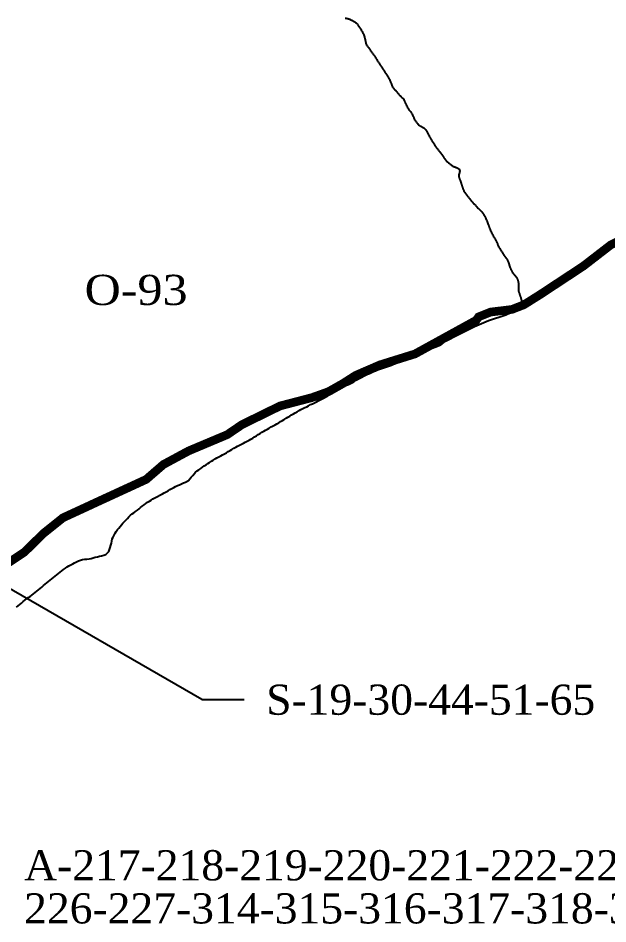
# Model space of a CAD drawing. Header units: millimetres. Extents: x 1745962 to 1749233, y 4525379 to 4529927.
# Drawn here: x 1748145.5 to 1748419.1, y 4526941 to 4527361.6 of the extents above; entities that cross this region are included whole.
import ezdxf
from ezdxf.enums import TextEntityAlignment as Align

# ---------------------------------------------------------------- set-up
doc = ezdxf.new("R2010")
doc.units = ezdxf.units.MM
doc.header["$LTSCALE"] = 10
doc.header["$MEASUREMENT"] = 0
for name, color, linetype in [('AROLL_LOTS', 8, 'Continuous'), ('WATER', 5, 'Continuous'), ('ZONING_STANDARDS', 140, 'Continuous'), ('ZONING_ZONES', 140, 'Continuous')]:
    doc.layers.add(name, color=color, linetype=linetype)
doc.styles.add('DUTCH', font='dutcheb.ttf')

msp = doc.modelspace()

# ---------------------------------------------------------------- linework, layer by layer
at = {"layer": 'AROLL_LOTS'}
for points in [[(1748381.58, 4527228.7), (1748387, 4527232.22), (1748399.23, 4527240.47), (1748409.88, 4527247.63), (1748420.56, 4527256.35)], [(1748341.62, 4527209.87), (1748343.76, 4527211.59), (1748349.55, 4527214.54), (1748357.18, 4527218.4), (1748363.82, 4527221.25), (1748371.8, 4527223.84), (1748378.13, 4527226.77), (1748381.58, 4527228.7)], [(1748142.47, 4527109.71), (1748148.38, 4527113.65), (1748157.31, 4527122.4), (1748166.25, 4527129.57), (1748183.17, 4527137.4), (1748195.6, 4527142.44), (1748204.9, 4527147.41), (1748212.91, 4527154.34), (1748224.62, 4527160.66), (1748233.65, 4527164.66), (1748242.51, 4527168.19), (1748249.38, 4527172.86), (1748258.68, 4527177.3), (1748267.03, 4527181.52), (1748271.98, 4527182.6), (1748281.67, 4527185.35), (1748289.5, 4527188.15), (1748296.09, 4527191.87), (1748302.17, 4527195.74), (1748313.44, 4527200.62), (1748323.9, 4527203.65), (1748336.09, 4527207.72), (1748341.62, 4527209.87)]]:
    msp.add_lwpolyline(points, dxfattribs=at)
at = {"layer": 'WATER'}
for points in [[(1748297.3, 4527361.64), (1748297.55, 4527361.6), (1748297.78, 4527361.55), (1748298.03, 4527361.5), (1748298.28, 4527361.45), (1748298.52, 4527361.4), (1748298.77, 4527361.33), (1748299.01, 4527361.26), (1748299.24, 4527361.17), (1748299.46, 4527361.05), (1748299.68, 4527360.94), (1748299.9, 4527360.81), (1748300.12, 4527360.7), (1748300.35, 4527360.59), (1748300.57, 4527360.47), (1748300.79, 4527360.36), (1748301.01, 4527360.24), (1748301.23, 4527360.13), (1748301.45, 4527360.01), (1748301.67, 4527359.89), (1748301.87, 4527359.73), (1748302.07, 4527359.59), (1748302.27, 4527359.43), (1748302.45, 4527359.26), (1748302.61, 4527359.07), (1748302.77, 4527358.88), (1748302.91, 4527358.67), (1748303.06, 4527358.46), (1748303.2, 4527358.26), (1748303.34, 4527358.06), (1748303.49, 4527357.86), (1748303.63, 4527357.65), (1748303.77, 4527357.45), (1748303.91, 4527357.23), (1748304.06, 4527357.03), (1748304.19, 4527356.82), (1748304.33, 4527356.61), (1748304.47, 4527356.4), (1748304.6, 4527356.19), (1748304.73, 4527355.98), (1748304.85, 4527355.76), (1748304.97, 4527355.54), (1748305.09, 4527355.32), (1748305.21, 4527355.1), (1748305.33, 4527354.89), (1748305.46, 4527354.67), (1748305.62, 4527354.35)], [(1748305.62, 4527354.35), (1748305.74, 4527354.12), (1748305.83, 4527353.89), (1748305.91, 4527353.65), (1748306, 4527353.42), (1748306.08, 4527353.19), (1748306.16, 4527352.94), (1748306.22, 4527352.71), (1748306.28, 4527352.46), (1748306.33, 4527352.22), (1748306.39, 4527351.97), (1748306.45, 4527351.73), (1748306.51, 4527351.48), (1748306.57, 4527351.25), (1748306.62, 4527351), (1748306.67, 4527350.75), (1748306.72, 4527350.51), (1748306.77, 4527350.26), (1748306.82, 4527350.02), (1748306.87, 4527349.77), (1748306.96, 4527349.54), (1748307.08, 4527349.33), (1748307.21, 4527349.11), (1748307.35, 4527348.9), (1748307.5, 4527348.71), (1748307.65, 4527348.5), (1748307.8, 4527348.3), (1748307.94, 4527348.1), (1748308.08, 4527347.89), (1748308.22, 4527347.69), (1748308.37, 4527347.48), (1748308.51, 4527347.27), (1748308.65, 4527347.07), (1748308.79, 4527346.86), (1748308.93, 4527346.65), (1748309.06, 4527346.44), (1748309.21, 4527346.24), (1748309.34, 4527346.03), (1748309.5, 4527345.83), (1748309.64, 4527345.62), (1748309.8, 4527345.44), (1748309.95, 4527345.23), (1748310.1, 4527345.04), (1748310.25, 4527344.84), (1748310.41, 4527344.63), (1748310.56, 4527344.44), (1748310.7, 4527344.24), (1748310.86, 4527344.04), (1748311.01, 4527343.84), (1748311.13, 4527343.62), (1748311.28, 4527343.42), (1748311.39, 4527343.19), (1748311.51, 4527342.98), (1748311.64, 4527342.76), (1748311.77, 4527342.54), (1748311.89, 4527342.33), (1748312.02, 4527342.12), (1748312.15, 4527341.9), (1748312.28, 4527341.69), (1748312.41, 4527341.48), (1748312.54, 4527341.27), (1748312.69, 4527341.06), (1748312.83, 4527340.85), (1748312.97, 4527340.64), (1748313.11, 4527340.44), (1748313.25, 4527340.23), (1748313.38, 4527340.02), (1748313.52, 4527339.81), (1748313.64, 4527339.59), (1748313.77, 4527339.39), (1748313.93, 4527339.18), (1748314.08, 4527338.98), (1748314.21, 4527338.78), (1748314.36, 4527338.57), (1748314.5, 4527338.36), (1748314.64, 4527338.16), (1748314.78, 4527337.95), (1748314.92, 4527337.74), (1748315.05, 4527337.53), (1748315.17, 4527337.32), (1748315.3, 4527337.1), (1748315.44, 4527336.89), (1748315.57, 4527336.67), (1748315.7, 4527336.46), (1748315.83, 4527336.24), (1748315.97, 4527336.05), (1748316.12, 4527335.84), (1748316.26, 4527335.63), (1748316.4, 4527335.43), (1748316.54, 4527335.22), (1748316.68, 4527335.01), (1748316.81, 4527334.8), (1748316.94, 4527334.59), (1748317.07, 4527334.37), (1748317.2, 4527334.16), (1748317.33, 4527333.94), (1748317.45, 4527333.72), (1748317.57, 4527333.51), (1748317.69, 4527333.28), (1748317.8, 4527333.06), (1748317.91, 4527332.84), (1748318.01, 4527332.61), (1748318.11, 4527332.39), (1748318.22, 4527332.15), (1748318.31, 4527331.92), (1748318.41, 4527331.7), (1748318.5, 4527331.46), (1748318.59, 4527331.22), (1748318.68, 4527331), (1748318.77, 4527330.76), (1748318.87, 4527330.53), (1748318.96, 4527330.3), (1748319.07, 4527330.07), (1748319.16, 4527329.84), (1748319.26, 4527329.61), (1748319.37, 4527329.39), (1748319.52, 4527329.19), (1748319.69, 4527329), (1748319.86, 4527328.82), (1748320.01, 4527328.62), (1748320.19, 4527328.44), (1748320.36, 4527328.25), (1748320.52, 4527328.08), (1748320.69, 4527327.89), (1748320.87, 4527327.71), (1748321.03, 4527327.52), (1748321.19, 4527327.33), (1748321.35, 4527327.13), (1748321.5, 4527326.94), (1748321.66, 4527326.74), (1748321.82, 4527326.55), (1748321.98, 4527326.36), (1748322.14, 4527326.16), (1748322.3, 4527325.98), (1748322.46, 4527325.79), (1748322.65, 4527325.62), (1748322.84, 4527325.45), (1748323.02, 4527325.28), (1748323.21, 4527325.12), (1748323.39, 4527324.94), (1748323.57, 4527324.77), (1748323.76, 4527324.6), (1748323.93, 4527324.43), (1748324.11, 4527324.25), (1748324.28, 4527324.06), (1748324.44, 4527323.88), (1748324.53, 4527323.65), (1748324.62, 4527323.41), (1748324.72, 4527323.18), (1748324.82, 4527322.95), (1748324.91, 4527322.71), (1748325, 4527322.49), (1748325.09, 4527322.25), (1748325.19, 4527322.02), (1748325.3, 4527321.8), (1748325.4, 4527321.58), (1748325.52, 4527321.35), (1748325.63, 4527321.13), (1748325.74, 4527320.91), (1748325.86, 4527320.68), (1748325.98, 4527320.46), (1748326.1, 4527320.24), (1748326.22, 4527320.02), (1748326.34, 4527319.81), (1748326.47, 4527319.59), (1748326.61, 4527319.38), (1748326.73, 4527319.17), (1748326.86, 4527318.96), (1748327.02, 4527318.76), (1748327.2, 4527318.58), (1748327.36, 4527318.38), (1748327.5, 4527318.18), (1748327.65, 4527317.99), (1748327.81, 4527317.78), (1748327.95, 4527317.58), (1748328.08, 4527317.37), (1748328.2, 4527317.15), (1748328.31, 4527316.93), (1748328.42, 4527316.7), (1748328.55, 4527316.49), (1748328.65, 4527316.25), (1748328.75, 4527316.03), (1748328.85, 4527315.8), (1748328.94, 4527315.57), (1748329.05, 4527315.34), (1748329.14, 4527315.11), (1748329.25, 4527314.88), (1748329.35, 4527314.66), (1748329.48, 4527314.45), (1748329.62, 4527314.24), (1748329.76, 4527314.03), (1748329.9, 4527313.82), (1748330.03, 4527313.61), (1748330.17, 4527313.39), (1748330.31, 4527313.19), (1748330.45, 4527312.98), (1748330.62, 4527312.8), (1748330.77, 4527312.6), (1748330.95, 4527312.43), (1748331.14, 4527312.26), (1748331.33, 4527312.09), (1748331.52, 4527311.95), (1748331.73, 4527311.8), (1748331.94, 4527311.65), (1748332.14, 4527311.52), (1748332.36, 4527311.4), (1748332.59, 4527311.28), (1748332.8, 4527311.16), (1748333.02, 4527311.03), (1748333.24, 4527310.92), (1748333.45, 4527310.79), (1748333.67, 4527310.66), (1748333.88, 4527310.54), (1748334.07, 4527310.37), (1748334.24, 4527310.18), (1748334.41, 4527310.01), (1748334.58, 4527309.82), (1748334.73, 4527309.61), (1748334.86, 4527309.4), (1748334.98, 4527309.19), (1748335.11, 4527308.97), (1748335.22, 4527308.75), (1748335.33, 4527308.52), (1748335.44, 4527308.3), (1748335.56, 4527308.08), (1748335.68, 4527307.85), (1748335.79, 4527307.64), (1748335.91, 4527307.42), (1748336.03, 4527307.19), (1748336.15, 4527306.97), (1748336.27, 4527306.76), (1748336.39, 4527306.54), (1748336.51, 4527306.32), (1748336.63, 4527306.1), (1748336.75, 4527305.88), (1748336.87, 4527305.66), (1748336.99, 4527305.45), (1748337.11, 4527305.22), (1748337.23, 4527305), (1748337.35, 4527304.79), (1748337.47, 4527304.56), (1748337.59, 4527304.35), (1748337.72, 4527304.13), (1748337.87, 4527303.94), (1748338.05, 4527303.75), (1748338.21, 4527303.56), (1748338.36, 4527303.24)], [(1748338.36, 4527303.24), (1748338.51, 4527303.04), (1748338.64, 4527302.84), (1748338.78, 4527302.63), (1748338.92, 4527302.42), (1748339.06, 4527302.22), (1748339.2, 4527302.01), (1748339.35, 4527301.8), (1748339.49, 4527301.6), (1748339.64, 4527301.39), (1748339.79, 4527301.2), (1748339.93, 4527300.99), (1748340.08, 4527300.79), (1748340.23, 4527300.59), (1748340.39, 4527300.39), (1748340.55, 4527300.2), (1748340.71, 4527300.01), (1748340.87, 4527299.82), (1748341.03, 4527299.63), (1748341.19, 4527299.44), (1748341.35, 4527299.24), (1748341.51, 4527299.05), (1748341.65, 4527298.85), (1748341.8, 4527298.64), (1748341.94, 4527298.43), (1748342.08, 4527298.23), (1748342.23, 4527298.03), (1748342.36, 4527297.82), (1748342.51, 4527297.61), (1748342.64, 4527297.41), (1748342.79, 4527297.2), (1748342.92, 4527296.99), (1748343.05, 4527296.78), (1748343.19, 4527296.57), (1748343.32, 4527296.36), (1748343.47, 4527296.15), (1748343.62, 4527295.95), (1748343.77, 4527295.76), (1748343.95, 4527295.57), (1748344.11, 4527295.38), (1748344.28, 4527295.2), (1748344.46, 4527295.03), (1748344.67, 4527294.88), (1748344.86, 4527294.73), (1748345.05, 4527294.58), (1748345.24, 4527294.41), (1748345.43, 4527294.25), (1748345.62, 4527294.09), (1748345.82, 4527293.93), (1748346.02, 4527293.77), (1748346.22, 4527293.63), (1748346.42, 4527293.48), (1748346.62, 4527293.33), (1748346.83, 4527293.18), (1748347.02, 4527293.03), (1748347.23, 4527292.9), (1748347.46, 4527292.78), (1748347.68, 4527292.67), (1748347.92, 4527292.58), (1748348.14, 4527292.5), (1748348.37, 4527292.39), (1748348.61, 4527292.3), (1748348.84, 4527292.21), (1748349.07, 4527292.11), (1748349.3, 4527292.02), (1748349.53, 4527291.91), (1748349.73, 4527291.76), (1748349.92, 4527291.6), (1748350.08, 4527291.4), (1748350.22, 4527291.2), (1748350.34, 4527290.99), (1748350.38, 4527290.73), (1748350.38, 4527290.48), (1748350.35, 4527290.24), (1748350.3, 4527289.99), (1748350.22, 4527289.76), (1748350.14, 4527289.52), (1748350.07, 4527289.28), (1748349.99, 4527289.04), (1748349.95, 4527288.79), (1748349.96, 4527288.55), (1748349.98, 4527288.3), (1748350.01, 4527288.05), (1748350.04, 4527287.8), (1748350.1, 4527287.55), (1748350.17, 4527287.32), (1748350.25, 4527287.09), (1748350.33, 4527286.85), (1748350.41, 4527286.62), (1748350.49, 4527286.37), (1748350.59, 4527286.14), (1748350.69, 4527285.92), (1748350.79, 4527285.68), (1748350.87, 4527285.45), (1748350.94, 4527285.21), (1748351.02, 4527284.97), (1748351.09, 4527284.73), (1748351.17, 4527284.5), (1748351.25, 4527284.26), (1748351.32, 4527284.02), (1748351.41, 4527283.79), (1748351.48, 4527283.54), (1748351.56, 4527283.31), (1748351.65, 4527283.07), (1748351.73, 4527282.84), (1748351.81, 4527282.6), (1748351.9, 4527282.37), (1748351.98, 4527282.13), (1748352.07, 4527281.9), (1748352.15, 4527281.67), (1748352.25, 4527281.43), (1748352.38, 4527281.21), (1748352.5, 4527281.01), (1748352.63, 4527280.79), (1748352.77, 4527280.58), (1748352.9, 4527280.36), (1748353.05, 4527280.16), (1748353.19, 4527279.95), (1748353.34, 4527279.76), (1748353.49, 4527279.56), (1748353.64, 4527279.35), (1748353.79, 4527279.16), (1748353.94, 4527278.96), (1748354.1, 4527278.76), (1748354.25, 4527278.56), (1748354.4, 4527278.36), (1748354.55, 4527278.17), (1748354.71, 4527277.97), (1748354.86, 4527277.77), (1748355.02, 4527277.58), (1748355.18, 4527277.38), (1748355.33, 4527277.19), (1748355.49, 4527277), (1748355.65, 4527276.8), (1748355.81, 4527276.61), (1748355.97, 4527276.41), (1748356.14, 4527276.24), (1748356.33, 4527276.07), (1748356.51, 4527275.9), (1748356.68, 4527275.72), (1748356.86, 4527275.55), (1748357.03, 4527275.37), (1748357.21, 4527275.19), (1748357.38, 4527275.01), (1748357.56, 4527274.83), (1748357.73, 4527274.64), (1748357.89, 4527274.46), (1748358.07, 4527274.27), (1748358.23, 4527274.08), (1748358.39, 4527273.89), (1748358.55, 4527273.7), (1748358.72, 4527273.52), (1748358.9, 4527273.35), (1748359.09, 4527273.17), (1748359.27, 4527273.01), (1748359.45, 4527272.84), (1748359.63, 4527272.67), (1748359.82, 4527272.49), (1748359.99, 4527272.31), (1748360.17, 4527272.13), (1748360.34, 4527271.95), (1748360.5, 4527271.77), (1748360.68, 4527271.59), (1748360.85, 4527271.4), (1748361, 4527271.21), (1748361.13, 4527271), (1748361.26, 4527270.78), (1748361.4, 4527270.57), (1748361.53, 4527270.36), (1748361.65, 4527270.14), (1748361.79, 4527269.94), (1748361.92, 4527269.72), (1748362.03, 4527269.49), (1748362.14, 4527269.27), (1748362.25, 4527269.05), (1748362.36, 4527268.82), (1748362.47, 4527268.59), (1748362.58, 4527268.37), (1748362.69, 4527268.15), (1748362.8, 4527267.93), (1748362.9, 4527267.69), (1748363, 4527267.46), (1748363.08, 4527267.23), (1748363.17, 4527266.99), (1748363.25, 4527266.76), (1748363.33, 4527266.52), (1748363.43, 4527266.28), (1748363.51, 4527266.05), (1748363.6, 4527265.81), (1748363.68, 4527265.58), (1748363.76, 4527265.34), (1748363.85, 4527265.11), (1748363.93, 4527264.87), (1748364.02, 4527264.64), (1748364.1, 4527264.4), (1748364.18, 4527264.16), (1748364.27, 4527263.93), (1748364.35, 4527263.69), (1748364.45, 4527263.47), (1748364.53, 4527263.23), (1748364.63, 4527263), (1748364.75, 4527262.78), (1748364.86, 4527262.55), (1748364.97, 4527262.33), (1748365.07, 4527262.11), (1748365.19, 4527261.88), (1748365.3, 4527261.66), (1748365.42, 4527261.45), (1748365.54, 4527261.22), (1748365.65, 4527261), (1748365.77, 4527260.78), (1748365.89, 4527260.56), (1748366.01, 4527260.34), (1748366.13, 4527260.12), (1748366.26, 4527259.91), (1748366.39, 4527259.69), (1748366.51, 4527259.47), (1748366.64, 4527259.26), (1748366.77, 4527259.05), (1748366.89, 4527258.82), (1748367.01, 4527258.61), (1748367.13, 4527258.39), (1748367.24, 4527258.17), (1748367.36, 4527257.94), (1748367.47, 4527257.72), (1748367.58, 4527257.49), (1748367.67, 4527257.26), (1748367.76, 4527257.03), (1748367.86, 4527256.79), (1748367.96, 4527256.56), (1748368.06, 4527256.33), (1748368.15, 4527256.11), (1748368.25, 4527255.88), (1748368.35, 4527255.65), (1748368.45, 4527255.42), (1748368.59, 4527255.21), (1748368.71, 4527254.99), (1748368.84, 4527254.78), (1748368.97, 4527254.57), (1748369.12, 4527254.36), (1748369.25, 4527254.15), (1748369.39, 4527253.94), (1748369.52, 4527253.73), (1748369.65, 4527253.52), (1748369.8, 4527253.31), (1748369.93, 4527253.1), (1748370.06, 4527252.88), (1748370.2, 4527252.67), (1748370.33, 4527252.47), (1748370.45, 4527252.25), (1748370.59, 4527252.04), (1748370.71, 4527251.83), (1748370.92, 4527251.5)], [(1748370.92, 4527251.5), (1748370.99, 4527251.39), (1748371.07, 4527251.29), (1748371.15, 4527251.2), (1748371.23, 4527251.1), (1748371.3, 4527251), (1748371.39, 4527250.9), (1748371.46, 4527250.81), (1748371.53, 4527250.71), (1748371.61, 4527250.61), (1748371.69, 4527250.51), (1748371.77, 4527250.41), (1748371.84, 4527250.31), (1748371.92, 4527250.21), (1748372, 4527250.12), (1748372.07, 4527250.02), (1748372.15, 4527249.92), (1748372.23, 4527249.82), (1748372.3, 4527249.72), (1748372.35, 4527249.61), (1748372.4, 4527249.49), (1748372.46, 4527249.38), (1748372.51, 4527249.27), (1748372.57, 4527249.15), (1748372.62, 4527249.04), (1748372.68, 4527248.93), (1748372.73, 4527248.81), (1748372.77, 4527248.7), (1748372.83, 4527248.59), (1748372.88, 4527248.48), (1748372.94, 4527248.36), (1748372.99, 4527248.25), (1748373.03, 4527248.13), (1748373.06, 4527248.01), (1748373.1, 4527247.89), (1748373.15, 4527247.77), (1748373.17, 4527247.66), (1748373.21, 4527247.53), (1748373.24, 4527247.41), (1748373.28, 4527247.29), (1748373.32, 4527247.17), (1748373.35, 4527247.05), (1748373.38, 4527246.93), (1748373.41, 4527246.81), (1748373.45, 4527246.69), (1748373.48, 4527246.57), (1748373.52, 4527246.45), (1748373.56, 4527246.33), (1748373.59, 4527246.21), (1748373.63, 4527246.09), (1748373.68, 4527245.97), (1748373.73, 4527245.86), (1748373.77, 4527245.74), (1748373.83, 4527245.63), (1748373.88, 4527245.52), (1748373.93, 4527245.41), (1748373.99, 4527245.29), (1748374.04, 4527245.18), (1748374.1, 4527245.07), (1748374.14, 4527244.95), (1748374.19, 4527244.84), (1748374.25, 4527244.72), (1748374.3, 4527244.62), (1748374.36, 4527244.5), (1748374.41, 4527244.38), (1748374.47, 4527244.27), (1748374.52, 4527244.16), (1748374.58, 4527244.05), (1748374.64, 4527243.95), (1748374.7, 4527243.83), (1748374.76, 4527243.72), (1748374.82, 4527243.62), (1748374.89, 4527243.5), (1748374.95, 4527243.4), (1748375.02, 4527243.29), (1748375.1, 4527243.2), (1748375.17, 4527243.1), (1748375.25, 4527243), (1748375.33, 4527242.9), (1748375.41, 4527242.81), (1748375.49, 4527242.71), (1748375.57, 4527242.62), (1748375.65, 4527242.52), (1748375.73, 4527242.42), (1748375.81, 4527242.33), (1748375.9, 4527242.23), (1748375.97, 4527242.14), (1748376.06, 4527242.05), (1748376.13, 4527241.95), (1748376.22, 4527241.85), (1748376.3, 4527241.77), (1748376.38, 4527241.67), (1748376.46, 4527241.57), (1748376.54, 4527241.47), (1748376.61, 4527241.37), (1748376.69, 4527241.27), (1748376.76, 4527241.16), (1748376.82, 4527241.06), (1748376.88, 4527240.95), (1748376.94, 4527240.83), (1748376.99, 4527240.72), (1748377.05, 4527240.61), (1748377.1, 4527240.5), (1748377.14, 4527240.38), (1748377.19, 4527240.26), (1748377.24, 4527240.15), (1748377.28, 4527240.04), (1748377.31, 4527239.91), (1748377.35, 4527239.79), (1748377.37, 4527239.67), (1748377.41, 4527239.55), (1748377.45, 4527239.43), (1748377.47, 4527239.31), (1748377.5, 4527239.18), (1748377.53, 4527239.07), (1748377.57, 4527238.94), (1748377.59, 4527238.82), (1748377.62, 4527238.7), (1748377.62, 4527238.58), (1748377.62, 4527238.45), (1748377.63, 4527238.33), (1748377.63, 4527238.2), (1748377.62, 4527238.08), (1748377.62, 4527237.95), (1748377.62, 4527237.83), (1748377.61, 4527237.7), (1748377.61, 4527237.58), (1748377.62, 4527237.45), (1748377.61, 4527237.33), (1748377.61, 4527237.2), (1748377.61, 4527237.07), (1748377.61, 4527236.95), (1748377.61, 4527236.82), (1748377.61, 4527236.7), (1748377.61, 4527236.57), (1748377.61, 4527236.45), (1748377.61, 4527236.32), (1748377.61, 4527236.19), (1748377.61, 4527236.08), (1748377.61, 4527235.95), (1748377.61, 4527235.83), (1748377.63, 4527235.7), (1748377.63, 4527235.58), (1748377.65, 4527235.45), (1748377.67, 4527235.33), (1748377.68, 4527235.2), (1748377.7, 4527235.08), (1748377.72, 4527234.96), (1748377.73, 4527234.83), (1748377.75, 4527234.71), (1748377.77, 4527234.58), (1748377.79, 4527234.46), (1748377.81, 4527234.33), (1748377.86, 4527234.22), (1748377.91, 4527234.11), (1748377.97, 4527234), (1748378.03, 4527233.89), (1748378.08, 4527233.78), (1748378.11, 4527233.65), (1748378.14, 4527233.53), (1748378.16, 4527233.41), (1748378.19, 4527233.28), (1748378.22, 4527233.17), (1748378.26, 4527233.05), (1748378.31, 4527232.93), (1748378.34, 4527232.81), (1748378.38, 4527232.69), (1748378.42, 4527232.57), (1748378.45, 4527232.46), (1748378.5, 4527232.34), (1748378.55, 4527232.22), (1748378.61, 4527232.11), (1748378.66, 4527232), (1748378.69, 4527231.88), (1748378.73, 4527231.76), (1748378.76, 4527231.64), (1748378.79, 4527231.52), (1748378.82, 4527231.39), (1748378.85, 4527231.28), (1748378.88, 4527231.15), (1748378.91, 4527231.03), (1748378.95, 4527230.91), (1748378.97, 4527230.79), (1748379.01, 4527230.67), (1748379.07, 4527230.56), (1748379.11, 4527230.44), (1748379.13, 4527230.32), (1748379.12, 4527230.2), (1748379.11, 4527230.06), (1748379.1, 4527229.94), (1748379.09, 4527229.82), (1748379.07, 4527229.7), (1748379.07, 4527229.58), (1748379.06, 4527229.44), (1748379.04, 4527229.32), (1748379.03, 4527229.2), (1748379.02, 4527229.08), (1748379.01, 4527228.95), (1748379, 4527228.82), (1748378.98, 4527228.7), (1748378.98, 4527228.58), (1748378.96, 4527228.45), (1748378.95, 4527228.32), (1748378.94, 4527228.2), (1748378.93, 4527228.08), (1748378.92, 4527227.96), (1748378.91, 4527227.78)], [(1748353.9, 4527218.87), (1748354.83, 4527219.22), (1748355.79, 4527219.53), (1748356.72, 4527219.9), (1748357.53, 4527220.47), (1748358.06, 4527221.31), (1748358.42, 4527222.25), (1748359.15, 4527222.89), (1748360.01, 4527223.41), (1748360.9, 4527223.87), (1748361.82, 4527224.26), (1748362.76, 4527224.59), (1748363.72, 4527224.87), (1748364.69, 4527225.11), (1748365.67, 4527225.32), (1748366.67, 4527225.44), (1748367.66, 4527225.53), (1748368.66, 4527225.6), (1748369.65, 4527225.69), (1748370.65, 4527225.78), (1748371.64, 4527225.87), (1748372.64, 4527225.98), (1748373.63, 4527226.13), (1748374.6, 4527226.33), (1748375.58, 4527226.57), (1748376.54, 4527226.84), (1748377.49, 4527227.16), (1748378.42, 4527227.55), (1748378.91, 4527227.78), (1748379.3, 4527227.98), (1748380.17, 4527228.49), (1748381.02, 4527229.02), (1748381.85, 4527229.57), (1748382.66, 4527230.17), (1748383.47, 4527230.75), (1748384.28, 4527231.33), (1748385.14, 4527231.85), (1748386.01, 4527232.35), (1748386.89, 4527232.81), (1748387.78, 4527233.28), (1748388.66, 4527233.76), (1748389.51, 4527234.27), (1748390.35, 4527234.83), (1748391.17, 4527235.39), (1748391.99, 4527235.96), (1748392.8, 4527236.55), (1748393.6, 4527237.15), (1748394.41, 4527237.73), (1748395.23, 4527238.3), (1748396.08, 4527238.84), (1748396.95, 4527239.34), (1748397.8, 4527239.84), (1748398.66, 4527240.36), (1748399.5, 4527240.9), (1748400.34, 4527241.45), (1748401.18, 4527241.99), (1748402.01, 4527242.54), (1748402.85, 4527243.1), (1748403.66, 4527243.69), (1748404.47, 4527244.27), (1748405.28, 4527244.85), (1748406.11, 4527245.41), (1748406.95, 4527245.95), (1748407.8, 4527246.48), (1748408.67, 4527246.97), (1748409.56, 4527247.45), (1748409.86, 4527247.66), (1748410, 4527247.74)], [(1748329.12, 4527205.39), (1748329.64, 4527205.67), (1748330.54, 4527206.11), (1748331.42, 4527206.57), (1748332.31, 4527207.04), (1748333.2, 4527207.5), (1748334.08, 4527207.96), (1748334.96, 4527208.46), (1748335.82, 4527208.96), (1748336.68, 4527209.47), (1748337.53, 4527209.99), (1748338.38, 4527210.53), (1748339.24, 4527211.04), (1748340.11, 4527211.53), (1748340.99, 4527212), (1748341.87, 4527212.47), (1748342.76, 4527212.93), (1748343.65, 4527213.4), (1748344.52, 4527213.86), (1748345.41, 4527214.33), (1748346.29, 4527214.81), (1748347.16, 4527215.31), (1748348.02, 4527215.81), (1748348.88, 4527216.32), (1748349.74, 4527216.82), (1748350.63, 4527217.31), (1748351.5, 4527217.77), (1748352.41, 4527218.2), (1748353.9, 4527218.87)], [(1748224.59, 4527146.91), (1748225.22, 4527147.68), (1748225.85, 4527148.46), (1748226.47, 4527149.25), (1748227.11, 4527150.02), (1748227.76, 4527150.78), (1748228.57, 4527151.33), (1748229.39, 4527151.92), (1748230.2, 4527152.51), (1748231.01, 4527153.09), (1748231.83, 4527153.65), (1748232.66, 4527154.21), (1748233.5, 4527154.76), (1748234.34, 4527155.29), (1748235.2, 4527155.81), (1748236.05, 4527156.34), (1748236.89, 4527156.89), (1748237.73, 4527157.42), (1748238.6, 4527157.92), (1748239.47, 4527158.41), (1748240.35, 4527158.88), (1748241.24, 4527159.33), (1748242.12, 4527159.8), (1748242.99, 4527160.31), (1748243.85, 4527160.82), (1748244.69, 4527161.35), (1748245.55, 4527161.86), (1748246.44, 4527162.33), (1748247.32, 4527162.81), (1748248.21, 4527163.27), (1748249.11, 4527163.7), (1748249.99, 4527164.17), (1748250.86, 4527164.65), (1748251.74, 4527165.13), (1748252.62, 4527165.61), (1748253.49, 4527166.11), (1748254.35, 4527166.62), (1748255.19, 4527167.15), (1748256.03, 4527167.71), (1748256.87, 4527168.24), (1748257.72, 4527168.76), (1748258.58, 4527169.27), (1748259.45, 4527169.78), (1748260.31, 4527170.3), (1748261.17, 4527170.79), (1748262.04, 4527171.28), (1748262.93, 4527171.76), (1748263.81, 4527172.23), (1748264.69, 4527172.71), (1748265.55, 4527173.2), (1748266.41, 4527173.72), (1748267.24, 4527174.26), (1748268.1, 4527174.79), (1748268.96, 4527175.3), (1748269.82, 4527175.79), (1748270.69, 4527176.29), (1748271.54, 4527176.82), (1748272.4, 4527177.34), (1748273.25, 4527177.87), (1748274.11, 4527178.38), (1748274.98, 4527178.86), (1748275.86, 4527179.35), (1748276.73, 4527179.83), (1748277.62, 4527180.29), (1748278.52, 4527180.73), (1748279.4, 4527181.18), (1748280.29, 4527181.65), (1748281.18, 4527182.12), (1748282.07, 4527182.56), (1748282.97, 4527183.01), (1748283.87, 4527183.44), (1748284.76, 4527183.88), (1748285.66, 4527184.33), (1748286.55, 4527184.8), (1748287.42, 4527185.28), (1748288.3, 4527185.76), (1748289.16, 4527186.27), (1748290, 4527186.81), (1748290.83, 4527187.36), (1748291.67, 4527187.91), (1748292.52, 4527188.44), (1748293.38, 4527188.95), (1748294.26, 4527189.42), (1748295.16, 4527189.85), (1748296.07, 4527190.28), (1748296.97, 4527190.69), (1748297.89, 4527191.11), (1748298.79, 4527191.54), (1748299.69, 4527191.98), (1748300.58, 4527192.43), (1748301.45, 4527192.91), (1748302.32, 4527193.42), (1748303.19, 4527193.91), (1748304.05, 4527194.41), (1748304.94, 4527194.89), (1748305.82, 4527195.36), (1748306.72, 4527195.8), (1748307.62, 4527196.23), (1748308.52, 4527196.65), (1748309.43, 4527197.06), (1748310.34, 4527197.47), (1748311.27, 4527197.88), (1748312.18, 4527198.26), (1748313.12, 4527198.62), (1748314.06, 4527198.95), (1748315.01, 4527199.27), (1748315.96, 4527199.58), (1748316.91, 4527199.88), (1748317.86, 4527200.19), (1748318.81, 4527200.52), (1748319.73, 4527200.9), (1748320.65, 4527201.3), (1748321.56, 4527201.7), (1748322.48, 4527202.1), (1748323.4, 4527202.49), (1748324.31, 4527202.9), (1748325.22, 4527203.34), (1748326.1, 4527203.81), (1748326.98, 4527204.27), (1748327.87, 4527204.74), (1748328.75, 4527205.2), (1748329.64, 4527205.67)], [(1748211.55, 4527140.23), (1748212.41, 4527140.74), (1748213.28, 4527141.23), (1748214.16, 4527141.71), (1748215.04, 4527142.18), (1748215.9, 4527142.71), (1748216.76, 4527143.21), (1748217.66, 4527143.64), (1748218.56, 4527144.08), (1748219.46, 4527144.51), (1748220.37, 4527144.93), (1748221.28, 4527145.36), (1748222.18, 4527145.78), (1748223.09, 4527146.2), (1748224.59, 4527146.91)], [(1748144.77, 4527088.07), (1748145.54, 4527088.71), (1748146.3, 4527089.35), (1748147.06, 4527090.01), (1748147.82, 4527090.66), (1748148.6, 4527091.3), (1748149.37, 4527091.93), (1748150.16, 4527092.54), (1748150.99, 4527093.1), (1748151.8, 4527093.68), (1748152.61, 4527094.26), (1748153.4, 4527094.89), (1748154.16, 4527095.53), (1748154.92, 4527096.19), (1748155.69, 4527096.81), (1748156.46, 4527097.45), (1748157.24, 4527098.08), (1748158.02, 4527098.71), (1748158.79, 4527099.35), (1748159.56, 4527099.98), (1748160.36, 4527100.58), (1748161.16, 4527101.18), (1748161.94, 4527101.81), (1748162.72, 4527102.44), (1748163.49, 4527103.08), (1748164.26, 4527103.71), (1748165.03, 4527104.34), (1748165.81, 4527104.97), (1748166.59, 4527105.6), (1748167.39, 4527106.21), (1748168.21, 4527106.78), (1748169.05, 4527107.31), (1748169.93, 4527107.78), (1748170.82, 4527108.24), (1748171.71, 4527108.7), (1748172.61, 4527109.15), (1748173.52, 4527109.56), (1748174.47, 4527109.87), (1748175.42, 4527110.18), (1748176.4, 4527110.34), (1748177.4, 4527110.44), (1748178.4, 4527110.51), (1748179.38, 4527110.68), (1748180.35, 4527110.97), (1748181.3, 4527111.25), (1748182.26, 4527111.52), (1748183.24, 4527111.75), (1748184.22, 4527111.94), (1748185.19, 4527112.21), (1748186.11, 4527112.55), (1748186.87, 4527113.22), (1748187.49, 4527114), (1748187.85, 4527114.93), (1748188.19, 4527115.87), (1748188.54, 4527116.81), (1748188.81, 4527117.77), (1748188.96, 4527118.75), (1748189.09, 4527119.75), (1748189.53, 4527120.64), (1748189.99, 4527121.52), (1748190.46, 4527122.4), (1748190.95, 4527123.28), (1748191.53, 4527124.09), (1748192.19, 4527124.84), (1748192.83, 4527125.61), (1748193.47, 4527126.38), (1748194.11, 4527127.16), (1748194.84, 4527127.83), (1748195.53, 4527128.56), (1748196.19, 4527129.31), (1748196.85, 4527130.05), (1748197.57, 4527130.75), (1748198.33, 4527131.39), (1748199.16, 4527131.94), (1748199.99, 4527132.51), (1748200.8, 4527133.1), (1748201.57, 4527133.74), (1748202.33, 4527134.38), (1748203.1, 4527135.02), (1748203.91, 4527135.62), (1748204.69, 4527136.24), (1748205.5, 4527136.82), (1748206.37, 4527137.32), (1748207.22, 4527137.84), (1748208.06, 4527138.38), (1748208.92, 4527138.89), (1748209.8, 4527139.37), (1748211.55, 4527140.23)]]:
    msp.add_lwpolyline(points, dxfattribs=at)
at = {"layer": 'ZONING_STANDARDS'}
for q in [(1747737.8, 4527330.02), (1748250.4, 4527045.14)]:
    msp.add_line((1748230.76, 4527045.14), q, dxfattribs=at)
at = {"layer": 'ZONING_ZONES', "const_width": 4}
msp.add_lwpolyline([(1748137.11, 4527106.15), (1748148.38, 4527113.65), (1748157.31, 4527122.4), (1748166.25, 4527129.57), (1748183.17, 4527137.4), (1748204.9, 4527147.41), (1748212.91, 4527154.34), (1748224.62, 4527160.66), (1748242.51, 4527168.19), (1748249.38, 4527172.86), (1748267.03, 4527181.52), (1748281.67, 4527185.35), (1748289.5, 4527188.15), (1748296.09, 4527191.87), (1748302.17, 4527195.74), (1748313.44, 4527200.62), (1748329.64, 4527205.67), (1748347.16, 4527215.31), (1748358.06, 4527221.31), (1748359.15, 4527222.89), (1748364.69, 4527225.11), (1748374.6, 4527226.33), (1748380.17, 4527228.49), (1748387.78, 4527233.28), (1748407.8, 4527246.48), (1748420.56, 4527256.35), (1748425.87, 4527258.9)], dxfattribs=at)

# ---------------------------------------------------------------- texts
at = {"layer": 'ZONING_STANDARDS', "style": 'DUTCH', "width": 1.1}
msp.add_text('O-93', height=14, dxfattribs=at).set_placement((1748200.22, 4527228.42), align=Align.CENTER)
at = {"layer": 'ZONING_STANDARDS', "style": 'DUTCH'}
for s, p in [('S-19-30-44-51-65', (1748260.58, 4527045.14)), ('A-217-218-219-220-221-222-223-224-225-', (1748148.27, 4526968.23)), ('226-227-314-315-316-317-318-319-375-376', (1748148.27, 4526948.23))]:
    msp.add_text(s, height=14, dxfattribs=at).set_placement(p, align=Align.MIDDLE_LEFT)

doc.saveas('drawing.dxf')
